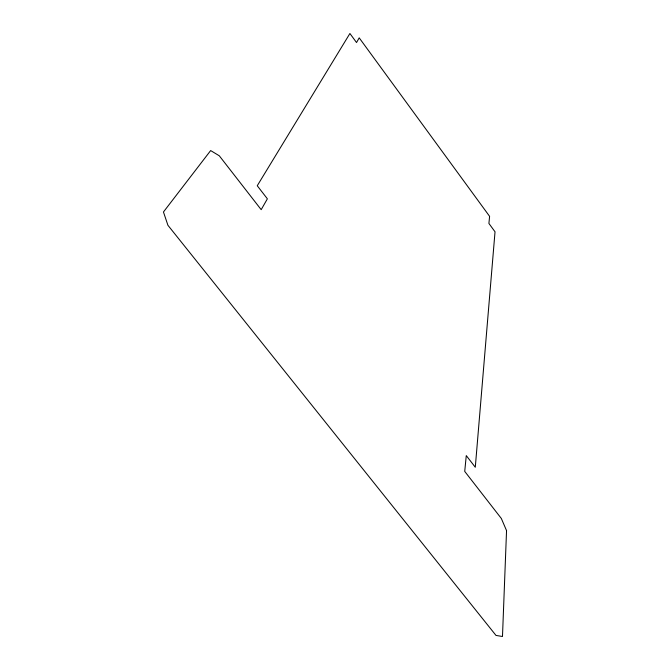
<?xml version="1.0" encoding="UTF-8"?>
<svg xmlns="http://www.w3.org/2000/svg" width="670" height="670" viewBox="0 0 670 670"><rect width="100%" height="100%" fill="white"/><g stroke="black" fill="none" stroke-linecap="round" stroke-linejoin="round"><path stroke-width="1" d="M506.545 530.606L502.483 636.5L495.993 635.42L167.927 225.287L163.455 211.98L210.656 150.566L219.291 155.792L261.191 209.668L267.38 198.823L257.247 185.741L349.908 33.5L356.532 42.545L359.204 37.855L489.603 216.351L488.907 223.445L495.03 231.803L475.29 467.25L466.27 455.6L464.729 471.404L501.328 518.471L506.545 530.606"/></g></svg>
